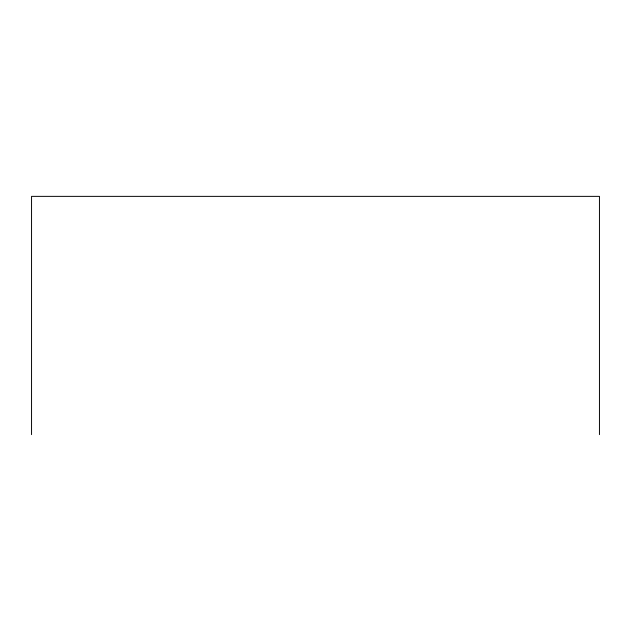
<?xml version="1.0" encoding="UTF-8"?>
<svg xmlns="http://www.w3.org/2000/svg" width="631" height="631" viewBox="0 0 631 631"><rect width="100%" height="100%" fill="white"/><g stroke="black" fill="none" stroke-linecap="round" stroke-linejoin="round"><path stroke-width="0.95" d="M599.45 434.633L599.45 196.367L31.55 196.367L31.55 434.633"/></g></svg>
